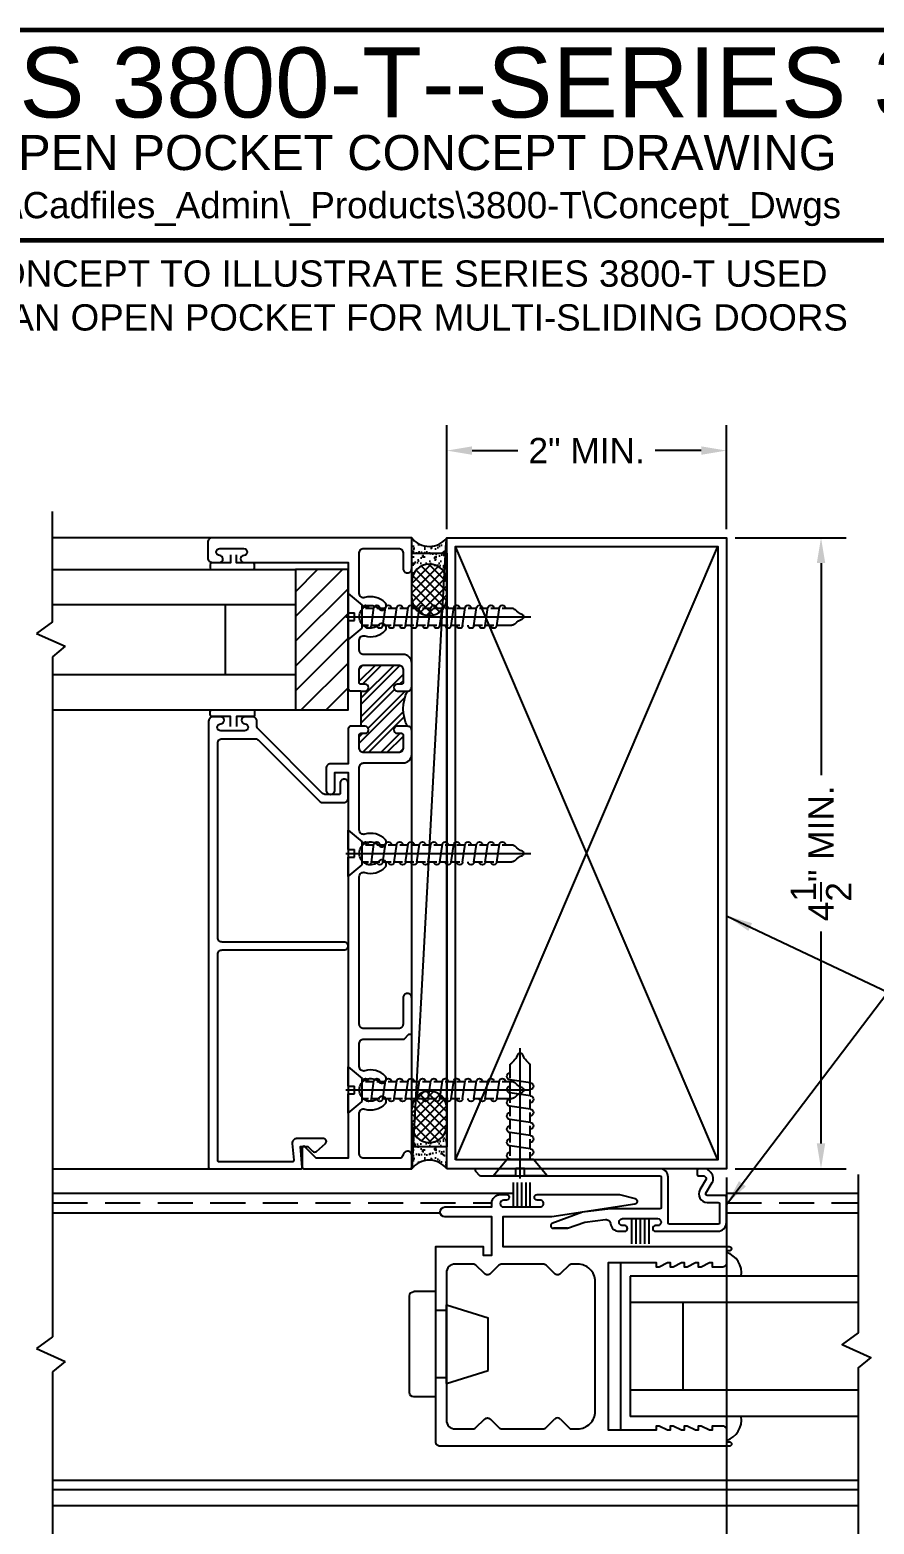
# Model space of a CAD drawing. Extents: x 8.9 to 30.5, y 29.9 to 45.9.
# Drawn here: x 17.77 to 23.79, y 35.19 to 45.85 of the extents above; entities that cross this region are included whole.
import ezdxf
from ezdxf.enums import TextEntityAlignment as Align

# ---------------------------------------------------------------- set-up
doc = ezdxf.new("R2010")
doc.units = 0
doc.header["$MEASUREMENT"] = 0
doc.linetypes.add('HIDDEN', pattern=[0.375, 0.25, -0.125])
doc.layers.get('0').update_dxf_attribs({"linetype": 'CONTINUOUS'})
doc.layers.get('DEFPOINTS').update_dxf_attribs({"linetype": 'CONTINUOUS'})
for name, color, linetype in [('DIM', 4, 'CONTINUOUS'), ('FRAME', 1, 'CONTINUOUS'), ('GASKET', 1, 'CONTINUOUS'), ('GLASS', 5, 'CONTINUOUS'), ('GLASS-VINYL', 7, 'CONTINUOUS'), ('HATCH', 7, 'CONTINUOUS'), ('HATCH1', 4, 'CONTINUOUS'), ('MISC', 9, 'CONTINUOUS'), ('SEAL', 7, 'CONTINUOUS'), ('SEALANT', 1, 'CONTINUOUS'), ('SETTING BLOCKS', 4, 'CONTINUOUS'), ('SILL-PAN', 7, 'CONTINUOUS'), ('TEXT', 7, 'CONTINUOUS'), ('VENT', 5, 'CONTINUOUS'), ('WALL CONDITION', 7, 'CONTINUOUS')]:
    doc.layers.add(name, color=color, linetype=linetype)
doc.styles.add('ARCH', font='archstyl.shx')
doc.styles.get("Standard").update_dxf_attribs({"font": 'arial.ttf'})
doc.dimstyles.new('ARROW', dxfattribs={"dimtxt": 0.125, "dimasz": 0.1875, "dimexe": 0.125, "dimexo": 0.125, "dimgap": 0.0625, "dimtad": 0, "dimtih": 1, "dimtoh": 1, "dimdec": 4, "dimzin": 11, "dimdsep": 46, "dimlunit": 5, "dimtxsty": 'ARCH', "dimcen": 0.09375, "dimclrd": 256, "dimclre": 256, "dimclrt": 256, "dimadec": 4, "dimazin": 0, "dimtfac": 1, "dimtdec": 4, "dimtmove": 2, "dimatfit": 3, "dimfxl": 0, "dimtolj": 1, "dimtzin": 0, "dimarcsym": 0})
doc.dimstyles.new('FULL SCALE', dxfattribs={"dimtxt": 0.18, "dimasz": 0.18, "dimexe": 0.18, "dimexo": 0.0625, "dimgap": 0.09, "dimtad": 0, "dimdec": 4, "dimzin": 0, "dimdsep": 46, "dimlunit": 4, "dimtxsty": 'Standard', "dimcen": 0.09, "dimadec": 0, "dimazin": 0, "dimtfac": 1, "dimtdec": 4, "dimtofl": 0, "dimtmove": 0, "dimatfit": 3, "dimfxl": 0, "dimtolj": 1, "dimtzin": 0, "dimarcsym": 0})

# ---------------------------------------------------------------- blocks, each defined once
blk = doc.blocks.new('A$C1D443341')
for p, q in [((0.188, 0.75), (0.031, 0.75)), ((0.188, 0.75), (0.188, 0)), ((0, 0.719), (0, 0.031)), ((0.264, 0.656), (0.562, 0.563)), ((0.264, 0.656), (0.264, 0.094)), ((0.264, 0.615), (0.188, 0.615)), ((0.562, 0.563), (0.562, 0.187)), ((0.264, 0.135), (0.188, 0.135)), ((0.264, 0.094), (0.562, 0.187)), ((0.188, 0), (0.031, 0))]:
    blk.add_line(p, q)
for centre, start, end in [((0.031, 0.719), 90, 180), ((0.031, 0.031), 180, 270)]:
    blk.add_arc(centre, 0.031, start, end)
blk = doc.blocks.new('A$C0DB918E6')
at = {"layer": 'MISC', "xscale": 0.25, "yscale": 0.25, "zscale": 0.25}
blk.add_blockref('A$C1D443341', (0, 0), dxfattribs=at)
blk = doc.blocks.new('3006 STD POST-INTERLOCKER')
at = {"color": 7}
for p, q in [((-0.674, -0.979), (-0.674, -1.153)), ((-0.644, -0.979), (-0.644, -1.153)), ((-0.614, -0.979), (-0.614, -1.153)), ((-0.584, -0.979), (-0.584, -1.153)), ((-0.554, -0.979), (-0.554, -1.153))]:
    blk.add_line(p, q, dxfattribs=at)
for points in [[(-2.074, -0.666), (-2.074, -0.58, -0.414214), (-2.043, -0.55), (-1.974, -0.55), (-1.974, -0.58), (-1.954, -0.58), (-1.894, -0.55), (-1.874, -0.55), (-1.874, -0.58), (-1.854, -0.58), (-1.794, -0.55), (-1.774, -0.55), (-1.774, -0.58), (-1.754, -0.58), (-1.694, -0.55), (-1.674, -0.55), (-1.674, -0.58), (-1.654, -0.58), (-1.594, -0.55), (-1.574, -0.55), (-1.574, -0.58), (-1.231, -0.58), (-1.231, 0.61), (-1.574, 0.61), (-1.574, 0.581), (-1.594, 0.581), (-1.654, 0.61), (-1.674, 0.61), (-1.674, 0.581), (-1.694, 0.581), (-1.754, 0.61), (-1.774, 0.61), (-1.774, 0.581), (-1.794, 0.581), (-1.854, 0.61), (-1.874, 0.61), (-1.874, 0.581), (-1.894, 0.581), (-1.954, 0.61), (-1.974, 0.61), (-1.974, 0.581), (-2.043, 0.581, -0.414214), (-2.074, 0.611), (-2.074, 0.696), (-2.094, 0.696, -0.999996), (-2.094, 0.728), (-0.031, 0.728, -0.414214), (0, 0.697), (0, -0.697), (-0.338, -0.697), (-0.338, -0.635), (-0.4, -0.635), (-0.4, -0.908), (-0.066, -0.908, -1), (-0.066, -0.979), (-0.4, -0.979), (-0.4, -1.006, -0.414214), (-0.462, -1.068), (-0.504, -1.068, -1), (-0.504, -1.028), (-0.484, -1.028, 0.999996), (-0.484, -0.979), (-0.744, -0.979, 1.000003), (-0.744, -1.028), (-0.724, -1.028, -0.999994), (-0.724, -1.068), (-1.312, -1.068), (-1.422, -1.039, -0.811415), (-1.42, -1), (-0.828, -0.908), (-0.478, -0.908), (-0.478, -0.697), (-2.094, -0.697, -0.999996), (-2.094, -0.666), (-2.074, -0.666)], [(-0.891, 0.535), (-0.96, 0.604), (-1.012, 0.604, 0.414214), (-1.137, 0.479), (-1.137, -0.447, 0.414214), (-1.012, -0.572), (-0.973, -0.572, 0.198912), (-0.951, -0.563), (-0.891, -0.504, -0.414214), (-0.847, -0.504), (-0.787, -0.563, 0.198912), (-0.765, -0.572), (-0.473, -0.572, 0.198912), (-0.451, -0.563), (-0.391, -0.504, -0.414214), (-0.347, -0.504), (-0.287, -0.563, 0.198912), (-0.265, -0.572), (-0.138, -0.572, 0.414214), (-0.076, -0.51), (-0.076, 0.542, 0.414214), (-0.138, 0.604), (-0.265, 0.604, 0.198912), (-0.287, 0.594), (-0.347, 0.535, -0.414214), (-0.391, 0.535), (-0.451, 0.594, 0.198912), (-0.473, 0.604), (-0.765, 0.604, 0.198912), (-0.787, 0.594), (-0.847, 0.535)]]:
    blk.add_lwpolyline(points, format="xyb")
blk.add_arc((-0.869, 0.557), 0.031, 225.0005, 315.0002)
blk = doc.blocks.new('3805 BLOCK FRAME')
h = blk.add_hatch()
h.set_pattern_fill('ANSI32', color=256, scale=0.25, style=0)
h.set_pattern_definition([(45, (-4.16348, -5.189), (-0.0662913, 0.0662913), []), (45, (-4.11928, -5.189), (-0.0662913, 0.0662913), [])])
h.paths.add_polyline_path([(-0.819, 1.361, 0.414214), (-0.85, 1.392), (-0.946, 1.392, 0.414214), (-0.956, 1.382), (-0.956, 1.351, -0.414214), (-0.98, 1.326, -0.414214), (-1.005, 1.351), (-1.005, 1.423, -0.235384), (-1.256, 1.423), (-1.256, 1.351, -0.414214), (-1.282, 1.326, -0.414214), (-1.306, 1.351), (-1.306, 1.382, 0.414214), (-1.316, 1.392), (-1.413, 1.392, 0.414214), (-1.444, 1.361), (-1.444, 1.111, 0.414214), (-1.413, 1.08), (-1.316, 1.08, 0.414214), (-1.306, 1.09), (-1.306, 1.121, -0.414214), (-1.282, 1.146, -0.414214), (-1.256, 1.121), (-1.256, 1.09), (-1.005, 1.09), (-1.005, 1.121, -0.414214), (-0.98, 1.146, -0.414214), (-0.956, 1.121), (-0.956, 1.09, 0.414214), (-0.946, 1.08), (-0.85, 1.08, 0.414214), (-0.819, 1.111)])
for q in [(-1.256, 1.09), (-1.005, 1.015)]:
    blk.add_line((-1.005, 1.09), q)
blk.add_lwpolyline([(-3.452, 1.454), (-3.193, 1.454, -0.414214), (-3.162, 1.423, -0.414214), (-3.193, 1.392), (-3.381, 1.392, 0.414214), (-3.412, 1.361), (-3.412, 1.111, 0.414214), (-3.381, 1.08), (-2.329, 1.08, 0.5024), (-2.299, 1.12, -0.280293), (-2.262, 1.264, -0.498955), (-2.213, 1.256, -0.334263), (-2.219, 1.219, 2.470836), (-2.106, 1.219, -0.334263), (-2.112, 1.256, -0.498955), (-2.063, 1.264, -0.280293), (-2.026, 1.12, 0.5024), (-1.996, 1.08), (-1.549, 1.08, 0.414214), (-1.518, 1.111), (-1.518, 1.392, -0.414214), (-1.456, 1.454), (-1.287, 1.454, -0.414214), (-1.256, 1.423), (-1.256, 1.351, -0.414214), (-1.282, 1.326, -0.414214), (-1.306, 1.351), (-1.306, 1.382, 0.414214), (-1.316, 1.392), (-1.413, 1.392, 0.414214), (-1.444, 1.361), (-1.444, 1.111, 0.414214), (-1.413, 1.08), (-1.316, 1.08, 0.414214), (-1.306, 1.09), (-1.306, 1.121, -0.414214), (-1.282, 1.146, -0.414214), (-1.256, 1.121), (-1.256, 1.09), (-1.256, 1.015), (-1.271, 1), (-1.524, 1), (-1.524, 0.875, -0.414214), (-1.556, 0.844), (-1.711, 0.844, -0.414214), (-1.742, 0.875, -0.414214), (-1.711, 0.906), (-1.586, 0.906), (-1.586, 1), (-4.338, 1), (-4.338, 0.776, 0.198912), (-4.335, 0.769), (-4.255, 0.69, -0.668179), (-4.263, 0.673), (-4.403, 0.673, -0.414214), (-4.412, 0.683), (-4.412, 1.444, -0.414214), (-4.403, 1.454), (-4.319, 1.454, -0.414214), (-4.287, 1.423, -0.358249), (-4.312, 1.393, 0.358249), (-4.338, 1.362), (-4.338, 1.111, 0.414214), (-4.306, 1.08), (-4.017, 1.08, 0.5024), (-3.987, 1.12, -0.280293), (-3.95, 1.264, -0.498955), (-3.901, 1.256), (-3.901, 1.256, -0.334263), (-3.907, 1.219, 2.470836), (-3.794, 1.219, -0.334263), (-3.8, 1.256), (-3.8, 1.256, -0.498955), (-3.751, 1.264, -0.280293), (-3.714, 1.12, 0.5024), (-3.684, 1.08), (-3.518, 1.08, 0.414214), (-3.487, 1.111), (-3.487, 1.399), (-3.452, 1.434)], format="xyb", close=True)
blk.add_lwpolyline([(-1.005, 1.09), (-1.005, 1.121, -0.414214), (-0.98, 1.146, -0.414214), (-0.956, 1.121), (-0.956, 1.09, 0.414214), (-0.946, 1.08), (-0.85, 1.08, 0.414214), (-0.819, 1.111), (-0.819, 1.361, 0.414214), (-0.85, 1.392), (-0.946, 1.392, 0.414214), (-0.956, 1.382), (-0.956, 1.351, -0.414214), (-0.98, 1.326), (-0.98, 1.326, -0.414214), (-1.005, 1.351), (-1.005, 1.423, -0.414214), (-0.975, 1.454), (-0.806, 1.454, -0.414214), (-0.744, 1.392), (-0.744, 1.111, 0.414214), (-0.712, 1.08), (-0.641, 1.08, 0.5024), (-0.611, 1.12, -0.280293), (-0.574, 1.264, -0.498955), (-0.525, 1.256), (-0.525, 1.256, -0.334263), (-0.531, 1.219, 2.470836), (-0.418, 1.219, -0.334263), (-0.424, 1.256, -0.498955), (-0.375, 1.264, -0.280293), (-0.338, 1.12, 0.5024), (-0.308, 1.08), (-0.018, 1.08, 0.414214), (0.013, 1.111), (0.013, 1.361, 0.414214), (-0.018, 1.392), (-0.131, 1.392, -0.414214), (-0.162, 1.423, -0.414214), (-0.131, 1.454), (0.088, 1.454), (0.088, 0.031, -0.414214), (0.056, 0), (-0.056, 0, -0.414214), (-0.087, 0.031), (-0.087, 0.083, -0.414214), (-0.062, 0.107), (-0.062, 0.107, -0.399638), (-0.038, 0.084, 0.399638), (-0.013, 0.06), (-0.013, 0.06, 0.414214), (0.013, 0.085), (0.013, 0.255, 0.414214), (-0.013, 0.28), (-0.013, 0.28, 0.399638), (-0.038, 0.256, -0.399638), (-0.062, 0.232, -0.414214), (-0.087, 0.257), (-0.087, 0.309), (-0.087, 1), (-0.99, 1), (-1.005, 1.015)], format="xyb")
blk.add_arc((-1.131, 1.675), 0.281, 243.5092, 296.4908)
blk = doc.blocks.new('Flat_HD_#8x1p25')
for p, q in [((6.23, 5.571), (6.13, 5.487)), ((6.23, 5.432), (6.23, 5.571)), ((6.13, 5.323), (6.13, 5.487)), ((6.247, 5.405), (4.926, 5.405)), ((6.185, 5.378), (6.185, 5.432)), ((6.23, 5.432), (6.185, 5.432)), ((6.23, 5.378), (6.185, 5.378)), ((6.23, 5.239), (6.23, 5.378)), ((6.23, 5.239), (6.13, 5.323))]:
    blk.add_line(p, q)
at = {"linetype": 'Continuous'}
for p, q in [((5.13, 5.466), (5.062, 5.466)), ((5.169, 5.341), (5.151, 5.47)), ((5.211, 5.466), (5.151, 5.466)), ((5.251, 5.341), (5.232, 5.47)), ((5.293, 5.466), (5.232, 5.466)), ((5.332, 5.341), (5.313, 5.47)), ((5.374, 5.466), (5.314, 5.466)), ((5.413, 5.341), (5.395, 5.47)), ((5.455, 5.466), (5.395, 5.466)), ((5.495, 5.341), (5.476, 5.47)), ((5.537, 5.466), (5.476, 5.466)), ((5.576, 5.341), (5.557, 5.47)), ((5.618, 5.466), (5.558, 5.466)), ((5.658, 5.341), (5.639, 5.47)), ((5.699, 5.466), (5.639, 5.466)), ((5.739, 5.341), (5.72, 5.47)), ((5.781, 5.466), (5.72, 5.466)), ((5.82, 5.341), (5.802, 5.47)), ((5.862, 5.466), (5.802, 5.466)), ((5.902, 5.341), (5.883, 5.47)), ((5.943, 5.466), (5.883, 5.466)), ((5.983, 5.341), (5.964, 5.47)), ((6.025, 5.466), (5.965, 5.466)), ((6.064, 5.341), (6.046, 5.47)), ((6.106, 5.466), (6.046, 5.466)), ((6.13, 5.449), (6.127, 5.47)), ((6.13, 5.466), (6.127, 5.466)), ((4.98, 5.411), (4.98, 5.399)), ((5.169, 5.344), (5.062, 5.344)), ((5.25, 5.344), (5.19, 5.344)), ((5.332, 5.344), (5.272, 5.344)), ((5.494, 5.344), (5.434, 5.344)), ((5.576, 5.344), (5.516, 5.344)), ((5.657, 5.344), (5.597, 5.344)), ((5.738, 5.344), (5.678, 5.344)), ((5.82, 5.344), (5.76, 5.344)), ((5.901, 5.344), (5.841, 5.344)), ((5.982, 5.344), (5.922, 5.344)), ((6.064, 5.344), (6.004, 5.344)), ((6.13, 5.344), (6.085, 5.344))]:
    blk.add_line(p, q, dxfattribs=at)
for centre, radius, start, end in [((4.94, 5.542), 0.131, 290.7051, 318.8501), ((5.062, 5.436), 0.03, 90, 138.8501), ((5.13, 5.466), 0.0211, 0, 180), ((5.13, 5.466), 0.0211, 0, 180), ((5.211, 5.466), 0.0211, 0, 180), ((5.293, 5.466), 0.0211, 0, 180), ((5.293, 5.466), 0.0211, 0, 180), ((5.374, 5.466), 0.0211, 0, 180), ((5.374, 5.466), 0.0211, 0, 180), ((5.455, 5.466), 0.0211, 0, 180), ((5.537, 5.466), 0.0211, 0, 180), ((5.537, 5.466), 0.0211, 0, 180), ((5.618, 5.466), 0.0211, 0, 180), ((5.618, 5.466), 0.0211, 0, 180), ((5.699, 5.466), 0.0211, 0, 180), ((5.781, 5.466), 0.0211, 0, 180), ((5.862, 5.466), 0.0211, 0, 180), ((5.862, 5.466), 0.0211, 0, 180), ((5.943, 5.466), 0.0211, 0, 180), ((6.025, 5.466), 0.0211, 0, 180), ((6.025, 5.466), 0.0211, 0, 180), ((6.106, 5.466), 0.0211, 0, 180), ((6.106, 5.466), 0.0211, 0, 180), ((4.988, 5.411), 0.00861, 101.7651, 180), ((4.988, 5.399), 0.00861, 180, 258.2349), ((4.94, 5.268), 0.131, 41.1499, 69.2949), ((5.062, 5.374), 0.03, 221.1499, 270), ((5.19, 5.344), 0.0211, 180, 0), ((5.272, 5.344), 0.0211, 180, 0), ((5.353, 5.344), 0.0211, 180, 0), ((5.434, 5.344), 0.0211, 180, 0), ((5.516, 5.344), 0.0211, 180, 0), ((5.597, 5.344), 0.0211, 180, 0), ((5.678, 5.344), 0.0211, 180, 0), ((5.76, 5.344), 0.0211, 180, 0), ((5.841, 5.344), 0.0211, 180, 0), ((5.922, 5.344), 0.0211, 180, 0), ((6.004, 5.344), 0.0211, 180, 0), ((6.085, 5.344), 0.0211, 180, 0)]:
    blk.add_arc(centre, radius, start, end, dxfattribs=at)
blk = doc.blocks.new('3801 1 INCH GLASS STOP')
blk.add_lwpolyline([(2.741, 0.327, -0.414214), (2.769, 0.299, -0.414214), (2.741, 0.271), (2.669, 0.271, 0.414214), (2.659, 0.261), (2.659, 0.167, 0.198912), (2.668, 0.145), (3.128, -0.315, 0.198912), (3.15, -0.324), (3.183, -0.324, -0.414214), (3.214, -0.355), (3.214, -0.408, -0.414214), (3.189, -0.433, -0.399638), (3.164, -0.41, 0.400364), (3.139, -0.386, 0.414214), (3.114, -0.411), (3.114, -0.581, 0.414214), (3.139, -0.606), (3.139, -0.606, 0.399638), (3.164, -0.582, -0.399638), (3.189, -0.558, -0.414214), (3.214, -0.583), (3.214, -0.637, -0.414214), (3.183, -0.668), (-0.001, -0.668, -0.414214), (-0.011, -0.658), (-0.011, -0.01, -0.440011), (0, 0), (0.149, -0.013), (0.149, 0.04), (0.115, 0.074, -0.395486), (0.114, 0.102), (0.17, 0.165, -0.691708), (0.205, 0.152), (0.205, -0.04, -0.440011), (0.171, -0.071), (0.05, -0.061, 0.440011), (0.039, -0.071), (0.039, -0.593, 0.414214), (0.049, -0.603), (1.52, -0.603, 0.414214), (1.551, -0.572), (1.551, 0.299, -0.414214), (1.579, 0.327, -0.414214), (1.607, 0.299), (1.607, -0.572, 0.414214), (1.638, -0.603), (3.027, -0.603, 0.414214), (3.058, -0.572), (3.058, -0.337, 0.198912), (3.049, -0.315), (2.612, 0.122, -0.198912), (2.603, 0.144), (2.603, 0.296, -0.414214), (2.634, 0.327)], format="xyb", close=True)
blk = doc.blocks.new('*D40')
at = {"color": 0, "lineweight": -2}
for p, q in [((22.8, 42.23), (23.592, 42.23)), ((23.412, 42.05), (23.412, 40.538)), ((23.412, 37.91), (23.412, 39.422)), ((22.8, 37.73), (23.592, 37.73))]:
    blk.add_line(p, q, dxfattribs=at)
at = {"color": 0}
for points in [[(23.382, 42.05), (23.442, 42.05), (23.412, 42.23)], [(23.382, 37.91), (23.442, 37.91), (23.412, 37.73)]]:
    blk.add_solid(points, dxfattribs=at)
at = {"layer": 'DEFPOINTS', "color": 0}
for p in [(22.738, 42.23), (22.738, 37.73), (23.412, 37.73)]:
    blk.add_point(p, dxfattribs=at)
at = {"color": 0, "insert": (23.412, 39.98), "char_height": 0.18, "attachment_point": 5, "rotation": 90}
blk.add_mtext('\\A1;4{\\H1.000000x;\\S1/2;}" MIN.', dxfattribs=at)
blk = doc.blocks.new('*D64')
at = {"color": 0, "lineweight": -2}
for p, q in [((20.743, 42.292), (20.743, 43.033)), ((22.738, 42.292), (22.738, 43.033)), ((20.923, 42.853), (21.25, 42.853)), ((22.558, 42.853), (22.23, 42.853))]:
    blk.add_line(p, q, dxfattribs=at)
at = {"color": 0}
for points in [[(20.923, 42.883), (20.923, 42.823), (20.743, 42.853)], [(22.558, 42.883), (22.558, 42.823), (22.738, 42.853)]]:
    blk.add_solid(points, dxfattribs=at)
at = {"layer": 'DEFPOINTS', "color": 0}
for p in [(20.743, 42.853), (20.743, 42.23), (22.738, 42.23)]:
    blk.add_point(p, dxfattribs=at)
at = {"color": 0, "insert": (21.74, 42.853), "char_height": 0.18, "attachment_point": 5}
blk.add_mtext('\\A1;2" MIN.', dxfattribs=at)
blk = doc.blocks.new('CONCEPT LTB')
at = {"lineweight": 60}
for p, q in [((0, 8), (10.5, 8)), ((0, 7.25), (10.5, 7.25))]:
    blk.add_line(p, q, dxfattribs=at)
for tag, height, p in [('PRODUCT', 0.25, (5.4954, 7.8125)), ('TYPE1', 0.125, (5.4954, 7.5625)), ('FILEPATH', 0.0938, (5.4954, 7.375)), ('PRODUCT', 0.25, (9.375, 0.25))]:
    blk.add_attdef(tag, text='', height=height).set_placement(p, align=Align.MIDDLE_CENTER)
for tag, p in [('DWG_NO.', (9.0394, 7.7687)), ('DATE', (8.8002, 7.3937)), ('SCALE', (0.5859, 7.0625))]:
    blk.add_attdef(tag, p, '', height=0.0938)
blk = doc.blocks.new('A$C078B526A')
for p, q in [((0, 0.909), (0.097, 0.793)), ((0.161, 0.909), (0, 0.909)), ((0.161, 0.909), (0.161, 0.857)), ((0.224, 0.857), (0.161, 0.857)), ((0.192, 0.929), (0.192, 0)), ((0.224, 0.909), (0.224, 0.857)), ((0.385, 0.909), (0.224, 0.909)), ((0.385, 0.909), (0.288, 0.793)), ((0.288, 0.793), (0.097, 0.793))]:
    blk.add_line(p, q)
at = {"linetype": 'Continuous'}
for p, q in [((0.142, 0.793), (0.118, 0.79)), ((0.122, 0.793), (0.122, 0.79)), ((0.122, 0.766), (0.122, 0.696)), ((0.263, 0.793), (0.263, 0.741)), ((0.267, 0.717), (0.118, 0.695)), ((0.122, 0.671), (0.122, 0.601)), ((0.263, 0.716), (0.263, 0.647)), ((0.267, 0.623), (0.118, 0.601)), ((0.122, 0.577), (0.122, 0.507)), ((0.263, 0.622), (0.263, 0.553)), ((0.267, 0.528), (0.118, 0.507)), ((0.267, 0.434), (0.118, 0.412)), ((0.122, 0.483), (0.122, 0.413)), ((0.263, 0.528), (0.263, 0.458)), ((0.263, 0.433), (0.263, 0.364)), ((0.267, 0.34), (0.118, 0.318)), ((0.122, 0.388), (0.122, 0.319)), ((0.263, 0.339), (0.263, 0.237)), ((0.267, 0.246), (0.118, 0.224)), ((0.122, 0.307), (0.122, 0.237)), ((0.263, 0.245), (0.263, 0.112)), ((0.122, 0.213), (0.122, 0.112)), ((0.186, 0.034), (0.199, 0.034))]:
    blk.add_line(p, q, dxfattribs=at)
for centre, radius, start, end in [((0.122, 0.766), 0.0244, 90, 270), ((0.122, 0.766), 0.0244, 90, 270), ((0.263, 0.741), 0.0244, 270, 90), ((0.122, 0.671), 0.0244, 90, 270), ((0.122, 0.671), 0.0244, 90, 270), ((0.263, 0.647), 0.0244, 270, 90), ((0.122, 0.577), 0.0244, 90, 270), ((0.263, 0.553), 0.0244, 270, 90), ((0.122, 0.483), 0.0244, 90, 270), ((0.122, 0.483), 0.0244, 90, 270), ((0.263, 0.458), 0.0244, 270, 90), ((0.122, 0.388), 0.0244, 90, 270), ((0.263, 0.364), 0.0244, 270, 90), ((0.122, 0.294), 0.0244, 90, 270), ((0.122, 0.2), 0.0244, 90, 270), ((0.263, 0.27), 0.0244, 270, 90), ((0.034, -0.012), 0.152, 20.7051, 54.5638), ((0.351, -0.012), 0.152, 125.4362, 159.2949), ((0.186, 0.044), 0.00998, 191.7651, 270), ((0.199, 0.044), 0.00998, 270, 348.2349)]:
    blk.add_arc(centre, radius, start, end, dxfattribs=at)
blk = doc.blocks.new('*D71')
at = {"color": 0, "lineweight": -2}
for p, q in [((22.738, 37.667), (22.738, 32.435)), ((29.482, 35.446), (29.482, 32.435)), ((22.918, 32.615), (24.763, 32.615)), ((29.302, 32.615), (27.395, 32.615))]:
    blk.add_line(p, q, dxfattribs=at)
at = {"color": 0}
for points in [[(22.918, 32.645), (22.918, 32.585), (22.738, 32.615)], [(29.302, 32.645), (29.302, 32.585), (29.482, 32.615)]]:
    blk.add_solid(points, dxfattribs=at)
at = {"layer": 'DEFPOINTS', "color": 0}
for p in [(22.738, 37.73), (29.482, 35.508), (29.482, 32.615)]:
    blk.add_point(p, dxfattribs=at)
at = {"color": 0, "insert": (26.079, 32.615), "char_height": 0.18, "attachment_point": 5}
blk.add_mtext('\\A1;DAYLIGHT OPENING', dxfattribs=at)
blk = doc.blocks.new('*D73')
at = {"color": 0, "lineweight": -2}
for p, q in [((11.408, 35.446), (11.408, 31.581)), ((29.482, 35.446), (29.482, 31.581)), ((11.588, 31.761), (19.202, 31.761)), ((29.302, 31.761), (21.689, 31.761))]:
    blk.add_line(p, q, dxfattribs=at)
at = {"color": 0}
for points in [[(11.588, 31.791), (11.588, 31.731), (11.408, 31.761)], [(29.302, 31.791), (29.302, 31.731), (29.482, 31.761)]]:
    blk.add_solid(points, dxfattribs=at)
at = {"layer": 'DEFPOINTS', "color": 0}
for p in [(11.408, 35.508), (29.482, 35.508), (11.408, 31.761)]:
    blk.add_point(p, dxfattribs=at)
at = {"color": 0, "insert": (20.445, 31.761), "char_height": 0.18, "attachment_point": 5}
blk.add_mtext('\\A1;NET FRAME WIDTH', dxfattribs=at)
blk = doc.blocks.new('*D74')
at = {"color": 0, "lineweight": -2}
for p, q in [((22.738, 37.667), (22.738, 32.435)), ((11.408, 35.446), (11.408, 32.435)), ((11.588, 32.615), (14.217, 32.615)), ((22.558, 32.615), (19.929, 32.615))]:
    blk.add_line(p, q, dxfattribs=at)
at = {"color": 0}
for points in [[(11.588, 32.645), (11.588, 32.585), (11.408, 32.615)], [(22.558, 32.645), (22.558, 32.585), (22.738, 32.615)]]:
    blk.add_solid(points, dxfattribs=at)
at = {"layer": 'DEFPOINTS', "color": 0}
for p in [(22.738, 37.73), (11.408, 35.508), (11.408, 32.615)]:
    blk.add_point(p, dxfattribs=at)
at = {"color": 0, "insert": (17.073, 32.615), "char_height": 0.18, "attachment_point": 5}
blk.add_mtext('\\A1;OPEN POCKET (DETERMINED BY CUSTOMER\\PSUPPLIED DAYLIGHT OPENING )', dxfattribs=at)

msp = doc.modelspace()

# ---------------------------------------------------------------- hatches: boundary and pattern name
at = {"layer": 'DIM', "linetype": 'Continuous'}
h = msp.add_hatch(dxfattribs=at)
h.set_pattern_fill('AR-SAND', color=256, scale=0.03, style=0)
h.set_pattern_definition([(322.5, (23.60598, 89.962947), (-0.0018898, -0.057804713), [0, -0.0456, 0, -0.051, 0, -0.04875]), (352.5, (23.60598, 89.96295), (0.0530933, -0.08466438), [0, -0.0246, 0, -0.0411, 0, -0.01575]), (32.5, (23.56908, 89.962947), (0.093424256, -0.00016977), [0, -0.015, 0, -0.054, 0, -0.0705]), (42.5, (23.56908, 89.96295), (0.0901838, -0.02633027), [0, -0.0075, 0, -0.0354, 0, -0.0405])])
h.paths.add_polyline_path([(20.49265, 41.91775), (20.49265, 42.22975, 0.496), (20.74265, 42.22975), (20.74265, 41.91775, 1)])
h = msp.add_hatch(dxfattribs=at)
h.set_pattern_fill('AR-SAND', color=256, scale=0.03, style=0)
h.set_pattern_definition([(37.5, (23.60598, -10.004157), (-0.0018898, 0.057804713), [0, -0.0456, 0, -0.051, 0, -0.04875]), (7.5, (23.60598, -10.00416), (0.0530933, 0.08466438), [0, -0.0246, 0, -0.0411, 0, -0.01575]), (327.5, (23.56908, -10.004157), (0.093424256, 0.00016977), [0, -0.015, 0, -0.054, 0, -0.0705]), (317.5, (23.56908, -10.00416), (0.0901838, 0.02633027), [0, -0.0075, 0, -0.0354, 0, -0.0405])])
h.paths.add_polyline_path([(20.49265, 38.04104), (20.49265, 37.72904, -0.496), (20.74265, 37.72904), (20.74265, 38.04104, -1)])
at = {"layer": 'HATCH1', "linetype": 'Continuous'}
h = msp.add_hatch(dxfattribs=at)
h.set_pattern_fill('ANSI37', color=256, scale=0.375, angle=90, style=0)
h.set_pattern_definition([(225, (23.60598, 89.962947), (-0.03314563, 0.03314563), []), (135, (23.60598, 89.962947), (0.03314563, 0.03314563), [])])
edge = h.paths.add_edge_path()
edge.add_arc((20.61765, 41.91775), 0.125, 360, 540)
edge.add_line((20.49265, 41.91775), (20.49265, 41.80081))
edge.add_arc((20.61765, 41.80081), 0.125, 540, 720)
edge.add_line((20.74265, 41.80081), (20.74265, 41.91775))
h = msp.add_hatch(dxfattribs=at)
h.set_pattern_fill('ANSI37', color=256, scale=0.375, angle=90, style=0)
h.set_pattern_definition([(135, (23.60598, -10.004157), (-0.03314563, -0.03314563), []), (225, (23.60598, -10.004157), (0.03314563, -0.03314563), [])])
edge = h.paths.add_edge_path()
edge.add_arc((20.61765, 38.04104), 0.125, 180, 360, ccw=False)
edge.add_line((20.49265, 38.04104), (20.49265, 38.15798))
edge.add_arc((20.61765, 38.15798), 0.125, 0, 180, ccw=False)
edge.add_line((20.74265, 38.15798), (20.74265, 38.04104))
at = {"layer": 'SETTING BLOCKS'}
h = msp.add_hatch(dxfattribs=at)
h.set_pattern_fill('ANSI31', color=256, angle=90, style=0)
h.set_pattern_definition([(45, (-12.5537, 32.60998), (0.08838835, -0.08838835), [])])
h.paths.add_polyline_path([(19.66353, 41.00348), (20.03853, 41.00348), (20.03853, 42.00348), (19.66353, 42.00348)])

# ---------------------------------------------------------------- linework, layer by layer
for p, q in [((22.05965, 37.3737), (22.05965, 37.1934)), ((22.09065, 37.3737), (22.09065, 37.1934)), ((22.12165, 37.3737), (22.12165, 37.1934)), ((22.15265, 37.3737), (22.15265, 37.1934)), ((22.18365, 37.3737), (22.18365, 37.1934)), ((17.93072, 35.33207), (17.93072, 33.42407)), ((23.67804, 35.33207), (23.67804, 33.42407))]:
    msp.add_line(p, q)
msp.add_lwpolyline([(21.60465, 37.3047), (21.72714, 37.34928), (21.87518, 37.36705, -0.41874045), (21.90998, 37.33927, 0.38407139), (21.97165, 37.2837), (22.01165, 37.2837, 0.9999936), (22.01165, 37.3237), (21.99665, 37.3237, -1.0000034), (21.99665, 37.3737), (22.24665, 37.3737, -0.9999959), (22.24665, 37.3237), (22.23165, 37.3237, 1), (22.23165, 37.2837), (22.67565, 37.2837, 0.41421356), (22.73765, 37.3457), (22.73765, 37.4737), (22.73765, 37.5297, 0.41421356), (22.72765, 37.5397), (22.59989, 37.5397, -0.5773518), (22.59123, 37.5547), (22.63497, 37.63044, 0.33945554), (22.62543, 37.70287), (22.5986, 37.7297), (22.53789, 37.7297, 0.41421356), (22.52789, 37.7197), (22.52789, 37.6897, 0.41421356), (22.53789, 37.6797), (22.57375, 37.6797, -0.19891237), (22.58082, 37.67677), (22.59007, 37.66752, -0.33945554), (22.59166, 37.65544), (22.54793, 37.5797, 0.5773518), (22.59989, 37.4897), (22.67765, 37.4897, -0.41421356), (22.68765, 37.4797), (22.68765, 37.3437, -0.41421356), (22.67765, 37.3337), (22.33165, 37.3337, -0.41421356), (22.32165, 37.3437), (22.32165, 37.6697, 0.41421356), (22.26165, 37.7297), (20.9538, 37.7297, 0.66817864), (20.94673, 37.71263), (20.97673, 37.68263, 0.19891237), (20.9838, 37.6797), (22.26165, 37.6797, -0.41421356), (22.27165, 37.6697), (22.27165, 37.4537, -0.41421356), (22.26165, 37.4437), (21.90965, 37.4437), (21.70965, 37.4197), (21.49084, 37.34006, 0.70134566), (21.50365, 37.3047), (21.60465, 37.3047), (21.50365, 37.3047)], format="xyb")
at = {"layer": 'FRAME'}
msp.add_line((20.74265, 37.7297), (20.74265, 37.88545), dxfattribs=at)
at = {"layer": 'GASKET'}
msp.add_line((20.73657, 42.199), (20.49294, 37.72943), dxfattribs=at)
msp.add_lwpolyline([(20.74265, 37.88549), (20.49253, 37.88549), (20.49253, 42.12025), (20.74265, 42.12025)], close=True, dxfattribs=at)
at = {"layer": 'GLASS'}
for p, q in [((17.93072, 42.00348), (19.66354, 42.00348)), ((19.66354, 42.00348), (19.66354, 41.00348)), ((17.93072, 41.75548), (19.66354, 41.75548)), ((19.16354, 41.25248), (19.16354, 41.75548)), ((19.66354, 41.25248), (17.93072, 41.25248)), ((17.93072, 41.00348), (19.66354, 41.00348))]:
    msp.add_line(p, q, dxfattribs=at)
at = {"layer": 'GLASS-VINYL'}
for p, q in [((21.98515, 35.86738), (21.98515, 37.05738)), ((22.05015, 36.96238), (22.05015, 35.96238)), ((23.67804, 36.96238), (22.05015, 36.96238)), ((23.67804, 36.77488), (22.05015, 36.77488)), ((22.42515, 36.77488), (22.42515, 36.14988)), ((23.67804, 36.14988), (22.05015, 36.14988)), ((23.67804, 35.96238), (22.05015, 35.96238))]:
    msp.add_line(p, q, dxfattribs=at)
msp.add_lwpolyline([(23.67804, 37.68771), (23.67804, 36.5599), (23.5638, 36.47564), (23.76768, 36.38418), (23.67804, 36.3099), (23.67804, 35.33207)], dxfattribs=at)
for centre, start, end in [((22.69208, 36.98691), 350.75972, 72.645769), ((22.69208, 35.93785), 287.354231, 9.24028)]:
    msp.add_arc(centre, 0.15276, start, end, dxfattribs=at)
at = {"layer": 'HATCH'}
for p, q in [((20.80515, 37.79221), (22.67515, 42.1675)), ((22.67515, 37.79219), (20.80515, 42.1675))]:
    msp.add_line(p, q, dxfattribs=at)
at = {"layer": 'HATCH1'}
msp.add_line((20.4828, 37.7297), (20.4928, 37.7297), dxfattribs=at)
at = {"layer": 'MISC'}
for p, q in [((17.93072, 41.63225), (17.93072, 42.41877)), ((20.49265, 37.72731), (20.49253, 42.22975)), ((17.93072, 41.63225), (17.81649, 41.54798)), ((17.81649, 41.54798), (18.02037, 41.45652)), ((18.02037, 41.45652), (17.93072, 41.38225)), ((17.93072, 41.38225), (17.93072, 36.53141)), ((17.93072, 36.53141), (17.81649, 36.44715)), ((17.81649, 36.44715), (18.02037, 36.35569)), ((18.02037, 36.35569), (17.93072, 36.28141)), ((17.93072, 36.28141), (17.93072, 35.33207)), ((23.67804, 35.43867), (17.93072, 35.43867)), ((23.67804, 35.32458), (17.93072, 35.32458))]:
    msp.add_line(p, q, dxfattribs=at)
at = {"layer": 'SEAL', "linetype": 'Continuous'}
for points in [[(19.19882, 42.10922), (19.19882, 42.05101), (19.06531, 42.05101, 0.41421356), (19.05531, 42.04101), (19.05531, 42.01348, 0.41421356), (19.06531, 42.00348), (19.36127, 42.00348, 0.41421356), (19.37127, 42.01348), (19.37127, 42.04101, 0.41421356), (19.36127, 42.05101), (19.24168, 42.05101), (19.24168, 42.10922)], [(19.19882, 40.88498), (19.19882, 40.95594), (19.06531, 40.95594, -0.41421356), (19.05531, 40.96594), (19.05531, 40.99348, -0.41421356), (19.06531, 41.00348), (19.36127, 41.00348, -0.41421356), (19.37127, 40.99348), (19.37127, 40.96594, -0.41421356), (19.36127, 40.95594), (19.24168, 40.95594), (19.24168, 40.88498)]]:
    msp.add_lwpolyline(points, format="xyb", dxfattribs=at)
at = {"layer": 'SEALANT'}
for centre, radius, start, end in [((20.61765, 42.32595), 0.15701, 217.237177, 322.762823), ((20.61765, 41.91775), 0.125, 360, 180), ((20.61765, 41.80081), 0.125, 180, 0), ((20.61765, 38.15798), 0.125, 0, 180), ((20.61765, 38.04104), 0.125, 180, 0), ((20.61765, 37.63403), 0.15701, 37.237177, 142.762823)]:
    msp.add_arc(centre, radius, start, end, dxfattribs=at)
at = {"layer": 'SETTING BLOCKS'}
msp.add_lwpolyline([(19.66353, 41.00348), (20.03853, 41.00348), (20.03853, 42.00348), (19.66353, 42.00348)], close=True, dxfattribs=at)
at = {"layer": 'SILL-PAN'}
for p, q in [((17.93072, 37.55538), (21.21765, 37.55538)), ((22.73765, 37.55538), (23.67804, 37.55538)), ((17.93072, 37.41638), (20.69501, 37.41638)), ((22.73765, 37.41638), (23.67804, 37.41638)), ((17.93072, 35.50838), (23.67804, 35.50838))]:
    msp.add_line(p, q, dxfattribs=at)
at = {"layer": 'SILL-PAN', "linetype": 'HIDDEN'}
for p, q in [((17.93072, 37.48588), (21.06367, 37.48588)), ((22.73765, 37.48588), (23.67804, 37.48588))]:
    msp.add_line(p, q, dxfattribs=at)
at = {"layer": 'TEXT'}
for p, q in [((19.06953, 42.22975), (17.93072, 42.22975)), ((17.93072, 37.72888), (19.05357, 37.72888))]:
    msp.add_line(p, q, dxfattribs=at)
at = {"layer": 'WALL CONDITION'}
for points in [[(20.74265, 37.7297), (20.74265, 42.23), (22.73765, 42.23), (22.73765, 37.7297)], [(20.80515, 37.79221), (20.80515, 42.1675), (22.67515, 42.1675), (22.67515, 37.79219)]]:
    msp.add_lwpolyline(points, close=True, dxfattribs=at)

# ---------------------------------------------------------------- block references
ref = msp.add_blockref('CONCEPT LTB', (9.47769, 29.85399), dxfattribs=dict(xscale=2, yscale=2, zscale=2))
ref.add_attrib('PRODUCT', 'SERIES 3800-T--SERIES 3070', dxfattribs={"height": 0.5}).set_placement((20.46853, 45.47899), align=Align.MIDDLE_CENTER)
ref.add_attrib('TYPE1', 'OPEN POCKET CONCEPT DRAWING', dxfattribs={"height": 0.25}).set_placement((20.46853, 44.97899), align=Align.MIDDLE_CENTER)
ref.add_attrib('FILEPATH', 'U:\\Cadfiles_Admin\\_Products\\3800-T\\Concept_Dwgs', dxfattribs={"height": 0.1875}).set_placement((20.46853, 44.60399), align=Align.MIDDLE_CENTER)
at = {"xscale": -1}
for p in [(26.26841, 36.26267), (26.26841, 34.57467), (26.26841, 32.88667)]:
    msp.add_blockref('Flat_HD_#8x1p25', p, dxfattribs=at)
at = {"xscale": -1, "rotation": 180}
msp.add_blockref('A$C078B526A', (21.07363, 38.5888), dxfattribs=at)
at = {"layer": 'FRAME', "xscale": -1, "rotation": 270}
for name, p in [('3805 BLOCK FRAME', (19.03853, 42.14225)), ('3801 1 INCH GLASS STOP', (19.71153, 37.73975))]:
    msp.add_blockref(name, p, dxfattribs=at)
at = {"layer": 'TEXT', "xscale": -4, "yscale": 4, "zscale": 4, "rotation": 180}
msp.add_blockref('A$C0DB918E6', (20.47565, 36.85288), dxfattribs=at)
at = {"layer": 'VENT', "rotation": 180}
msp.add_blockref('3006 STD POST-INTERLOCKER', (20.66365, 36.47788), dxfattribs=at)

# ---------------------------------------------------------------- texts
at = {"layer": 'TEXT', "insert": (20.40207, 43.95792), "char_height": 0.1875, "width": 7.2960164, "attachment_point": 5}
msp.add_mtext('CONCEPT TO ILLUSTRATE SERIES 3800-T USED\\PAS AN OPEN POCKET FOR MULTI-SLIDING DOORS', dxfattribs=at)

# ---------------------------------------------------------------- dimensions: what is measured, and where the dimension line sits
for base, p1, p2, text, picture, middle in [((20.74265, 42.85281), (22.73765, 42.23), (20.74265, 42.23), '<> MIN.', '*D64', (21.74015, 42.85281)), ((11.40831, 32.61533), (22.73765, 37.7297), (11.40831, 35.50838), 'OPEN POCKET (DETERMINED BY CUSTOMER\\PSUPPLIED DAYLIGHT OPENING )', '*D74', (17.07298, 32.61533)), ((11.40831, 31.76058), (29.48245, 35.50837), (11.40831, 35.50838), 'NET FRAME WIDTH', '*D73', (20.44538, 31.76058))]:
    dim = msp.add_linear_dim(base=base, p1=p1, p2=p2, text=text, dimstyle='FULL SCALE')
    dim.commit()
    dim.dimension.update_dxf_attribs({"geometry": picture, "text_midpoint": middle})
dim = msp.add_linear_dim(base=(23.41205, 37.72999), p1=(22.73765, 42.23), p2=(22.73765, 37.72999), angle=90, text='<> MIN.', dimstyle='FULL SCALE')
dim.commit()
dim.dimension.update_dxf_attribs({"geometry": '*D40', "text_midpoint": (23.41205, 39.98), "dimtype": 160})
dim = msp.add_linear_dim(base=(29.48245, 32.61533), p1=(22.73765, 37.7297), p2=(29.48245, 35.50837), text='DAYLIGHT OPENING', dimstyle='FULL SCALE')
dim.commit()
dim.dimension.update_dxf_attribs({"geometry": '*D71', "text_midpoint": (26.07894, 32.61533), "dimtype": 160})

# ---------------------------------------------------------------- leaders
at = {"layer": 'TEXT', "annotation_type": 0, "has_hookline": 1, "hookline_direction": 0, "text_width": 2.64913}
msp.add_leader([(22.73765, 39.53441), (23.88962, 38.98885), (24.12339, 38.98885)], dimstyle='ARROW', override={"dimgap": 0.0625, "dimtad": 0}, dxfattribs=at)
at = {"layer": 'TEXT'}
msp.add_leader([(22.73765, 37.4737), (23.88962, 38.98885), (24.12339, 38.98885)], dimstyle='ARROW', override={"dimgap": 0.0625, "dimtad": 0}, dxfattribs=at)

doc.saveas('drawing.dxf')
